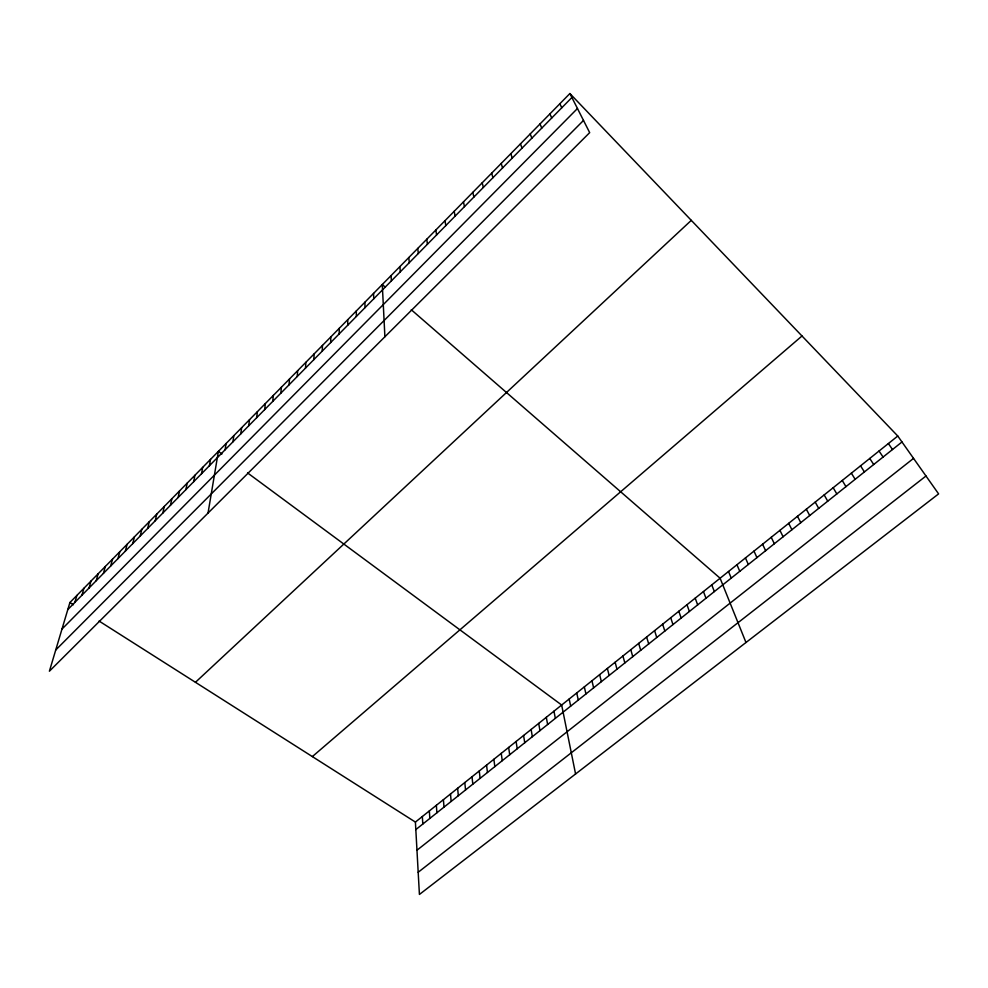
<?xml version="1.0" encoding="UTF-8"?>
<svg xmlns="http://www.w3.org/2000/svg" width="988" height="988" viewBox="0 0 988 988"><rect width="100%" height="100%" fill="white"/><g stroke="black" fill="none" stroke-linecap="round" stroke-linejoin="round"><path stroke-width="1.48" d="M347.727 325.225L347.751 319.68M339.168 333.919L339.267 328.312M330.671 342.564L330.832 336.896M322.224 351.135L322.459 345.43M313.838 359.657L314.147 353.889M305.502 368.129L305.872 362.312M297.227 376.539L297.66 370.673M289.002 384.888L289.509 378.972M280.827 393.187L281.395 387.222M272.713 401.437L273.343 395.422M264.648 409.625L265.352 403.573M256.633 417.763L257.399 411.663M248.68 425.853L249.495 419.702M240.763 433.893L241.652 427.693M232.909 441.871L233.847 435.634M225.103 449.799L226.104 443.526M208.036 513.068L218.397 451.355L221.942 453.974M209.394 465.756L210.518 459.383M201.503 473.771L202.688 467.361M193.673 481.724L194.908 475.277M185.88 489.64L187.177 483.144M178.149 497.495L179.495 490.962M170.455 505.313L171.863 498.73M162.822 513.068L164.28 506.461M155.227 520.775L156.746 514.131M147.694 528.444L149.262 521.75M140.197 536.052L141.815 529.321M132.75 543.61L134.417 536.855M125.353 551.131L127.082 544.326M118.004 558.603L119.77 551.761M110.693 566.025L112.521 559.146M103.431 573.398L105.308 566.495M96.219 580.722L98.145 573.781M89.043 588.008L91.02 581.03M81.93 595.245L83.943 588.243M74.841 602.445L76.903 595.406M69.913 602.519L49.4 671.21L589.675 132.639L569.891 93.539L69.913 602.519L73.445 604.755M67.802 609.584L571.891 97.503M61.985 629.072L577.461 108.507M55.736 650.005L583.5 120.437M195.451 682.3L691.291 220.349M312.356 756.586L801.997 335.994M415.405 822.078L897.771 436.029L938.6 493.889L419.418 894.461L415.405 822.078L99.059 621.044M415.825 829.599L901.97 441.982M416.961 850.236L913.542 458.383M418.183 872.268L925.991 476.006M247.593 472.931L561.666 705.024L575.572 773.975M385.394 287.249L382.282 284.532L384.9 336.772M411.267 309.738L720.104 578.227L745.977 642.496M569.891 93.539L897.771 436.029M888.385 443.55L892.497 449.54M879.048 451.022L883.074 457.049M869.761 458.457L873.713 464.521M860.536 465.83L864.401 471.931M851.372 473.178L855.151 479.316M842.258 480.464L845.95 486.639M833.193 487.726L836.811 493.926M824.177 494.926L827.722 501.175M815.224 502.102L818.694 508.375M806.332 509.215L809.715 515.538M797.477 516.304L800.786 522.652M788.683 523.344L791.919 529.729M779.927 530.346L783.101 536.756M771.233 537.299L774.333 543.746M559.863 103.752L561.777 107.791M762.588 544.227L765.614 550.699M753.992 551.106L756.944 557.615M745.446 557.936L748.324 564.481M549.908 113.879L551.724 118.004M736.949 564.741L739.765 571.311M728.502 571.496L731.244 578.104M540.028 123.932L541.745 128.131M711.755 584.908L714.361 591.565M530.223 133.923L531.84 138.197M703.456 591.553L705.988 598.246M695.194 598.16L697.664 604.878M686.981 604.73L689.389 611.473M520.478 143.84L522.01 148.188M678.818 611.263L681.152 618.031M670.704 617.759L672.976 624.564M510.808 153.683L512.241 158.105M662.627 624.218L664.838 631.048M654.599 630.64L656.748 637.495M646.621 637.038L648.708 643.917M501.212 163.452L502.559 167.948M638.68 643.386L640.706 650.289M630.789 649.709L632.752 656.637M491.678 173.159L492.926 177.729M622.934 655.983L624.836 662.936M615.129 662.232L616.969 669.209M607.361 668.444L609.151 675.446M482.206 182.805L483.367 187.436M599.642 674.631L601.371 681.658M591.96 680.769L593.627 687.821M472.807 192.376L473.882 197.069M584.328 686.882L585.933 693.959M576.733 692.971L578.289 700.06M569.174 699.01L570.669 706.124M463.471 201.873L464.459 206.64M553.959 711.187L555.342 718.35M454.196 211.321L455.11 216.15M546.302 717.313L547.636 724.5M538.695 723.414L539.967 730.614M531.124 729.465L532.334 736.69M444.995 220.695L445.81 225.585M523.591 735.492L524.751 742.741M516.106 741.494L517.206 748.756M435.844 229.994L436.585 234.959M508.647 747.447L509.709 754.733M501.249 753.375L502.25 760.686M426.767 239.244L427.421 244.271M493.877 759.278L494.827 766.602M486.553 765.132L487.455 772.48M479.266 770.973L480.106 778.334M417.751 248.42L418.319 253.508M472.017 776.766L472.807 784.151M464.805 782.545L465.558 789.943M408.785 257.547L409.291 262.697M457.629 788.276L458.333 795.698M450.503 793.994L451.158 801.416M443.402 799.663L444.007 807.122M399.893 266.599L400.313 271.811M436.35 805.319L436.906 812.778M429.335 810.926L429.842 818.41M391.05 275.603L391.396 280.864M422.345 816.52L422.815 824.017M373.563 293.411L373.748 298.796M364.905 302.217L365.017 307.663M356.298 310.973L356.347 316.481"/></g></svg>
